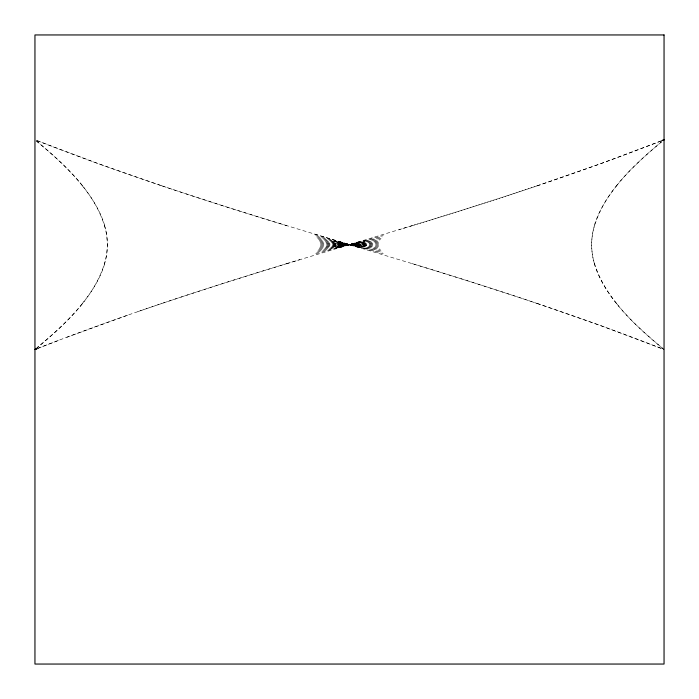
<?xml version="1.0" encoding="UTF-8"?>
<svg xmlns="http://www.w3.org/2000/svg" width="699" height="699" viewBox="0 0 699 699"><rect width="100%" height="100%" fill="white"/><g stroke="black" fill="none" stroke-linecap="round" stroke-linejoin="round"><path stroke-width="0.52" stroke-dasharray="3.5 2.62" d="M82.377 303.567C69.201 320.037 53.474 334.271 37.222 347.639M616.623 185.733C629.799 169.263 645.526 155.029 661.778 141.661M35.78 348.818C64.544 324.581 95.614 297.433 105.619 259.661A785.676 227.734 0 0 0 105.61 229.639C95.728 192.216 65.077 165.217 36.61 141.172M661.56 141.853C633.381 165.724 603.158 192.575 593.381 229.639A785.676 227.725 0 0 0 593.364 259.661C603.525 297.783 634.98 325.079 664.05 349.5C583.621 317.888 501.454 290.941 418.841 265.655L280.159 223.645C197.546 198.359 115.379 171.412 34.95 139.8M37.938 348.338L58.83 340.299M661.062 140.962L600.528 163.741L537.487 185.733M36.916 348.74C123.138 314.926 211.325 286.459 299.932 259.661M661.097 140.945C575.198 174.593 487.343 202.946 399.068 229.639M66.772 337.285L130.049 314.323M137.93 311.588L161.513 303.567M339.583 247.656L359.417 241.644M286.913 263.602L412.087 225.698M315.738 253.711L383.262 235.589M348.111 245.026L358.613 242.422L335.747 247.953L358.613 242.422M316.717 252.365L382.283 236.935M317.634 251.098L381.366 238.202M344.991 245.498L364.843 241.662L339.801 246.223L354.585 243.916L334.515 246.721L354.585 243.916M318.456 249.901L380.544 239.399M319.155 248.774L379.845 240.526M364.266 243.13L340.09 245.323L354.681 244.37L334.314 245.375M319.714 247.699L379.286 241.601M320.125 246.66L378.875 242.64M359.417 247.656L339.469 242.177L360.221 247.245L333.624 241.478L359.207 246.284L335.537 243.147L355.782 245.288L341.06 243.942L366.267 245.541L337.267 244.432L357.661 244.746L343.165 244.685L354.681 244.37M320.378 245.646L378.622 243.654M349.072 244.659L363.567 244.484L343.165 244.685M320.457 244.65L378.543 244.65M320.378 243.654L378.622 245.646M345.9 244.44L351.772 244.729M320.125 242.64L378.875 246.66M319.714 241.601L379.286 247.699M319.155 240.526L379.845 248.774M344.677 243.925L364.799 246.843M318.456 239.399L380.544 249.901M317.634 238.202L381.366 251.098M316.717 236.935L382.283 252.365M315.738 235.589L383.262 253.711M339.583 241.644L350.68 244.973M314.733 234.156L349.5 244.65M537.487 303.567L600.528 325.559L663.054 349.116M161.513 185.733L98.472 163.741L36.942 140.578M663.29 348.88C646.496 335.153 630.21 320.553 616.623 303.567M36.47 141.041C52.993 154.593 68.991 169.009 82.377 185.733M161.539 303.576A786.052 126.467 -16.1 0 1 286.905 263.593M537.461 185.724A786.052 126.467 -16.1 0 1 412.095 225.707M594.281 225.707A786.052 215.135 -9.6 0 1 616.719 185.724M594.395 263.602A786.917 228.092 0 0 1 594.395 225.698M616.719 303.576A786.052 215.135 9.6 0 1 594.281 263.593M412.095 263.593A786.052 126.467 16.1 0 1 537.461 303.576M286.905 225.707A786.052 126.467 16.1 0 1 161.539 185.724M82.281 185.724A786.052 215.135 9.6 0 1 104.719 225.707M104.605 225.698A786.917 228.092 0 0 1 104.605 263.602M104.719 263.593A786.052 215.135 -9.6 0 1 82.281 303.576"/><path stroke-width="1.05" d="M36.942 348.722L34.95 349.5L36.916 348.74M664.05 139.8L662.058 140.578L664.05 139.8M664.05 34.95L34.95 34.95L34.95 664.05L664.05 664.05L664.05 34.95"/></g></svg>
